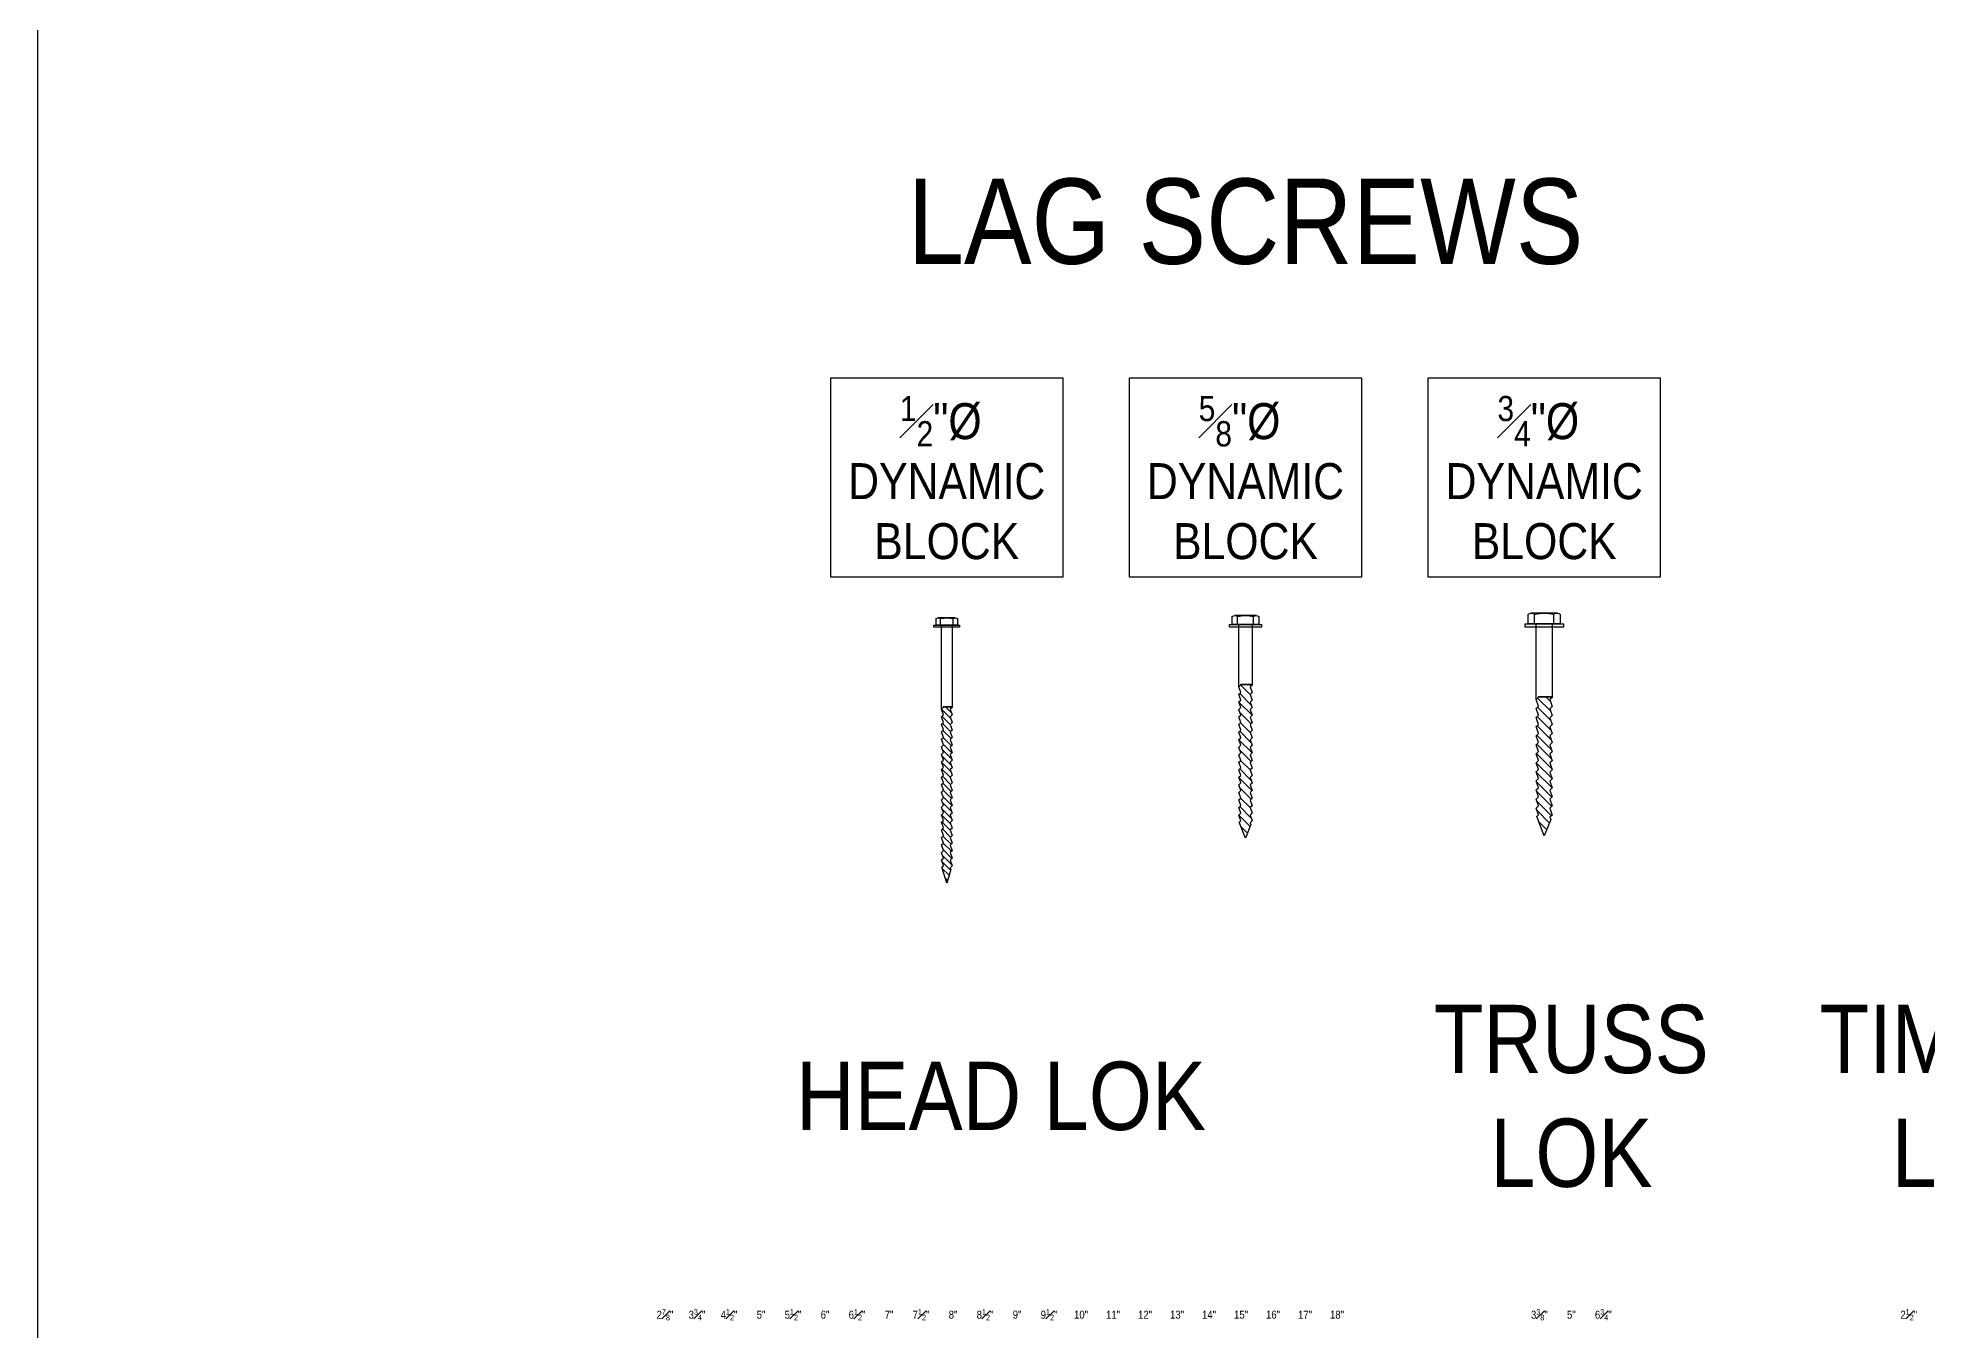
# Model space of a CAD drawing. Header units: inches. Extents: x -2661 to 42767, y -1222 to 9099.
# Drawn here: x 1230.6 to 1319.1, y 1313.2 to 1373.8 of the extents above; entities that cross this region are included whole.
import ezdxf

# ---------------------------------------------------------------- set-up
doc = ezdxf.new("R2010")
doc.units = ezdxf.units.IN
doc.header["$LTSCALE"] = 12
doc.header["$MEASUREMENT"] = 0
doc.layers.get('0').update_dxf_attribs({"linetype": 'CONTINUOUS'})
doc.layers.add('S-ANNO-NONPLOT', color=253, linetype='CONTINUOUS', plot=False, transparency=0.5)
doc.layers.add('S-ANNO-NOTE', color=4, linetype='CONTINUOUS')
doc.layers.add('S-SIMPSON', color=2, linetype='CONTINUOUS')
doc.layers.add('S-HATCH1', color=1, linetype='CONTINUOUS', transparency=0.5)
doc.styles.add('Arial', font='arial.ttf', dxfattribs={"width": 0.85})

# ---------------------------------------------------------------- blocks, each defined once
blk = doc.blocks.new('0.5x12 LAG')
at = {"layer": 'S-HATCH1'}
h = blk.add_hatch(dxfattribs=at)
h.set_pattern_fill('ANSI31', color=256, scale=1.75, angle=450, style=0)
h.set_pattern_definition([(135, (0.25161, -3.7363), (-0.1546796, -0.1546796), [])])
h.paths.add_polyline_path([(0.163, -4.205), (0.252, -4.47), (0.163, -4.559), (0.252, -4.824), (0.163, -4.912), (0.252, -5.177), (0.163, -5.266), (0.252, -5.531), (0.163, -5.619), (0.252, -5.884), (0.163, -5.973), (0.252, -6.238), (0.163, -6.326), (0.252, -6.592), (0.163, -6.68), (0.252, -6.945), (0.163, -7.034), (0.252, -7.299), (0.163, -7.387), (0.252, -7.652), (0.163, -7.741), (0.252, -8.006), (0.163, -8.094), (0.252, -8.359), (0.163, -8.448), (0.252, -8.713), (0.163, -8.801), (0.252, -9.066), (0.163, -9.155), (0.252, -9.42), (0.163, -9.508), (0.252, -9.774), (0.163, -9.862), (0.252, -10.127), (0.163, -10.216), (0.252, -10.481), (0.163, -10.569), (0.252, -10.834), (0.163, -10.923), (0.252, -11.188), (0.163, -11.276), (0.191, -11.36), (0.002, -12), (-0.23, -11.252), (-0.16, -11.182), (-0.248, -10.916), (-0.16, -10.828), (-0.248, -10.563), (-0.16, -10.474), (-0.248, -10.209), (-0.16, -10.121), (-0.248, -9.856), (-0.16, -9.767), (-0.248, -9.502), (-0.16, -9.414), (-0.248, -9.149), (-0.16, -9.06), (-0.248, -8.795), (-0.16, -8.707), (-0.248, -8.441), (-0.16, -8.353), (-0.248, -8.088), (-0.16, -8), (-0.248, -7.734), (-0.16, -7.646), (-0.248, -7.381), (-0.16, -7.292), (-0.248, -7.027), (-0.16, -6.939), (-0.248, -6.674), (-0.16, -6.585), (-0.248, -6.32), (-0.16, -6.232), (-0.248, -5.967), (-0.16, -5.878), (-0.248, -5.613), (-0.16, -5.525), (-0.248, -5.259), (-0.16, -5.171), (-0.248, -4.906), (-0.16, -4.818), (-0.248, -4.552), (-0.16, -4.464), (-0.248, -4.199), (-0.16, -4.11), (-0.248, -3.845), (-0.16, -3.757), (-0.167, -3.736), (0.225, -3.736), (0.252, -3.763), (0.163, -3.852), (0.252, -4.117)])
at = {"layer": 'S-SIMPSON'}
blk.add_line((0.402, 0.436), (-0.398, 0.436), dxfattribs=at)
for points in [[(-0.598, 0.1), (0.602, 0.1), (0.602, 0), (-0.598, 0)], [(0.252, -3.763), (0.225, -3.736), (-0.167, -3.736), (-0.16, -3.757), (-0.248, -3.845), (-0.248, -3.736), (-0.248, 0.1), (0.252, 0.1)], [(0.163, -4.205), (0.252, -4.47), (0.163, -4.559), (0.252, -4.824), (0.163, -4.912), (0.252, -5.177), (0.163, -5.266), (0.252, -5.531), (0.163, -5.619), (0.252, -5.884), (0.163, -5.973), (0.252, -6.238), (0.163, -6.326), (0.252, -6.592), (0.163, -6.68), (0.252, -6.945), (0.163, -7.034), (0.252, -7.299), (0.163, -7.387), (0.252, -7.652), (0.163, -7.741), (0.252, -8.006), (0.163, -8.094), (0.252, -8.359), (0.163, -8.448), (0.252, -8.713), (0.163, -8.801), (0.252, -9.066), (0.163, -9.155), (0.252, -9.42), (0.163, -9.508), (0.252, -9.774), (0.163, -9.862), (0.252, -10.127), (0.163, -10.216), (0.252, -10.481), (0.163, -10.569), (0.252, -10.834), (0.163, -10.923), (0.252, -11.188), (0.163, -11.276), (0.191, -11.36), (0.002, -12), (-0.23, -11.252), (-0.16, -11.182), (-0.248, -10.916), (-0.16, -10.828), (-0.248, -10.563), (-0.16, -10.474), (-0.248, -10.209), (-0.16, -10.121), (-0.248, -9.856), (-0.16, -9.767), (-0.248, -9.502), (-0.16, -9.414), (-0.248, -9.149), (-0.16, -9.06), (-0.248, -8.795), (-0.16, -8.707), (-0.248, -8.441), (-0.16, -8.353), (-0.248, -8.088), (-0.16, -8), (-0.248, -7.734), (-0.16, -7.646), (-0.248, -7.381), (-0.16, -7.292), (-0.248, -7.027), (-0.16, -6.939), (-0.248, -6.674), (-0.16, -6.585), (-0.248, -6.32), (-0.16, -6.232), (-0.248, -5.967), (-0.16, -5.878), (-0.248, -5.613), (-0.16, -5.525), (-0.248, -5.259), (-0.16, -5.171), (-0.248, -4.906), (-0.16, -4.818), (-0.248, -4.552), (-0.16, -4.464), (-0.248, -4.199), (-0.16, -4.11), (-0.248, -3.845), (-0.16, -3.757), (-0.167, -3.736), (0.225, -3.736), (0.252, -3.763), (0.163, -3.852), (0.252, -4.117)]]:
    blk.add_lwpolyline(points, close=True, dxfattribs=at)
blk.add_lwpolyline([(0.402, 0.436, -0.174459), (0.502, 0.4), (0.502, 0.1), (-0.498, 0.1), (-0.498, 0.4, -0.174459), (-0.398, 0.436, -0.174459), (-0.298, 0.4, -0.119957), (0.302, 0.4, -0.174459)], format="xyb", close=True, dxfattribs=at)
for points in [[(-0.298, 0.1), (-0.298, 0.4)], [(0.302, 0.1), (0.302, 0.4)]]:
    blk.add_lwpolyline(points, dxfattribs=at)
blk = doc.blocks.new('*U1044')
at = {"layer": 'S-SIMPSON'}
blk.add_blockref('0.5x12 LAG', (0, 0), dxfattribs=at)
blk = doc.blocks.new('0.625x10 LAG')
at = {"layer": 'S-HATCH1'}
h = blk.add_hatch(dxfattribs=at)
h.set_pattern_fill('ANSI31', color=256, scale=2.5, angle=90, style=0)
h.set_pattern_definition([(135, (-0.3125, -9.891), (-0.220971, -0.220971), [])])
edge = h.paths.add_edge_path()
edge.add_line((0.312, -2.715), (0.224, -2.803))
edge.add_line((0.224, -2.803), (0.312, -3.068))
edge.add_line((0.312, -3.068), (0.224, -3.157))
edge.add_line((0.224, -3.157), (0.312, -3.422))
edge.add_line((0.312, -3.422), (0.224, -3.51))
edge.add_line((0.224, -3.51), (0.312, -3.775))
edge.add_line((0.312, -3.775), (0.224, -3.864))
edge.add_line((0.224, -3.864), (0.312, -4.129))
edge.add_line((0.312, -4.129), (0.224, -4.217))
edge.add_line((0.224, -4.217), (0.312, -4.483))
edge.add_line((0.312, -4.483), (0.224, -4.571))
edge.add_line((0.224, -4.571), (0.312, -4.836))
edge.add_line((0.312, -4.836), (0.224, -4.925))
edge.add_line((0.224, -4.925), (0.312, -5.19))
edge.add_line((0.312, -5.19), (0.224, -5.278))
edge.add_line((0.224, -5.278), (0.312, -5.543))
edge.add_line((0.312, -5.543), (0.224, -5.632))
edge.add_line((0.224, -5.632), (0.312, -5.897))
edge.add_line((0.312, -5.897), (0.224, -5.985))
edge.add_line((0.224, -5.985), (0.312, -6.25))
edge.add_line((0.312, -6.25), (0.224, -6.339))
edge.add_line((0.224, -6.339), (0.312, -6.604))
edge.add_line((0.312, -6.604), (0.224, -6.692))
edge.add_line((0.224, -6.692), (0.312, -6.957))
edge.add_line((0.312, -6.957), (0.224, -7.046))
edge.add_line((0.224, -7.046), (0.312, -7.311))
edge.add_line((0.312, -7.311), (0.224, -7.399))
edge.add_line((0.224, -7.399), (0.312, -7.665))
edge.add_line((0.312, -7.665), (0.224, -7.753))
edge.add_line((0.224, -7.753), (0.312, -8.018))
edge.add_line((0.312, -8.018), (0.224, -8.107))
edge.add_line((0.224, -8.107), (0.312, -8.372))
edge.add_line((0.312, -8.372), (0.224, -8.46))
edge.add_line((0.224, -8.46), (0.312, -8.725))
edge.add_line((0.312, -8.725), (0.224, -8.814))
edge.add_line((0.224, -8.814), (0.312, -9.079))
edge.add_line((0.312, -9.079), (0.224, -9.167))
edge.add_line((0.224, -9.167), (0.252, -9.251))
edge.add_line((0.252, -9.251), (0, -9.891))
edge.add_line((0, -9.891), (-0.294, -9.143))
edge.add_line((-0.294, -9.143), (-0.224, -9.073))
edge.add_line((-0.224, -9.073), (-0.313, -8.807))
edge.add_line((-0.313, -8.807), (-0.224, -8.719))
edge.add_line((-0.224, -8.719), (-0.313, -8.454))
edge.add_line((-0.313, -8.454), (-0.224, -8.365))
edge.add_line((-0.224, -8.365), (-0.313, -8.1))
edge.add_line((-0.313, -8.1), (-0.224, -8.012))
edge.add_line((-0.224, -8.012), (-0.313, -7.747))
edge.add_line((-0.313, -7.747), (-0.224, -7.658))
edge.add_line((-0.224, -7.658), (-0.313, -7.393))
edge.add_line((-0.313, -7.393), (-0.224, -7.305))
edge.add_line((-0.224, -7.305), (-0.313, -7.04))
edge.add_line((-0.313, -7.04), (-0.224, -6.951))
edge.add_line((-0.224, -6.951), (-0.313, -6.686))
edge.add_line((-0.313, -6.686), (-0.224, -6.598))
edge.add_line((-0.224, -6.598), (-0.313, -6.332))
edge.add_line((-0.313, -6.332), (-0.224, -6.244))
edge.add_line((-0.224, -6.244), (-0.313, -5.979))
edge.add_line((-0.313, -5.979), (-0.224, -5.891))
edge.add_line((-0.224, -5.891), (-0.313, -5.625))
edge.add_line((-0.313, -5.625), (-0.224, -5.537))
edge.add_line((-0.224, -5.537), (-0.313, -5.272))
edge.add_line((-0.313, -5.272), (-0.224, -5.183))
edge.add_line((-0.224, -5.183), (-0.313, -4.918))
edge.add_line((-0.313, -4.918), (-0.224, -4.83))
edge.add_line((-0.224, -4.83), (-0.313, -4.565))
edge.add_line((-0.313, -4.565), (-0.224, -4.476))
edge.add_line((-0.224, -4.476), (-0.313, -4.211))
edge.add_line((-0.313, -4.211), (-0.224, -4.123))
edge.add_line((-0.224, -4.123), (-0.313, -3.858))
edge.add_line((-0.313, -3.858), (-0.224, -3.769))
edge.add_line((-0.224, -3.769), (-0.313, -3.504))
edge.add_line((-0.313, -3.504), (-0.224, -3.416))
edge.add_line((-0.224, -3.416), (-0.313, -3.15))
edge.add_line((-0.313, -3.15), (-0.224, -3.062))
edge.add_line((-0.224, -3.062), (-0.313, -2.797))
edge.add_line((-0.313, -2.797), (-0.224, -2.709))
edge.add_line((-0.224, -2.709), (-0.231, -2.688))
edge.add_line((-0.231, -2.688), (0.286, -2.688))
at = {"layer": 'S-SIMPSON'}
blk.add_line((0.5, 0.545), (-0.5, 0.545), dxfattribs=at)
for points in [[(-0.75, 0.125), (0.75, 0.125), (0.75, 0), (-0.75, 0)], [(0.312, -2.715), (0.286, -2.688), (-0.231, -2.688), (-0.224, -2.709), (-0.313, -2.797), (-0.313, -2.688), (-0.313, 0.125), (0.312, 0.125)]]:
    blk.add_lwpolyline(points, close=True, dxfattribs=at)
blk.add_lwpolyline([(0.5, 0.545, -0.174459), (0.625, 0.5), (0.625, 0.125), (-0.625, 0.125), (-0.625, 0.5, -0.174459), (-0.5, 0.545, -0.174459), (-0.375, 0.5, -0.119957), (0.375, 0.5, -0.174459)], format="xyb", close=True, dxfattribs=at)
for points in [[(-0.375, 0.125), (-0.375, 0.5)], [(0.375, 0.125), (0.375, 0.5)], [(0.312, -2.715), (0.224, -2.803), (0.312, -3.068), (0.224, -3.157), (0.312, -3.422), (0.224, -3.51), (0.312, -3.775), (0.224, -3.864), (0.312, -4.129), (0.224, -4.217), (0.312, -4.483), (0.224, -4.571), (0.312, -4.836), (0.224, -4.925), (0.312, -5.19), (0.224, -5.278), (0.312, -5.543), (0.224, -5.632), (0.312, -5.897), (0.224, -5.985), (0.312, -6.25), (0.224, -6.339), (0.312, -6.604), (0.224, -6.692), (0.312, -6.957), (0.224, -7.046), (0.312, -7.311), (0.224, -7.399), (0.312, -7.665), (0.224, -7.753), (0.312, -8.018), (0.224, -8.107), (0.312, -8.372), (0.224, -8.46), (0.312, -8.725), (0.224, -8.814), (0.312, -9.079), (0.224, -9.167), (0.252, -9.251), (0, -9.891), (-0.294, -9.143), (-0.224, -9.073), (-0.313, -8.807), (-0.224, -8.719), (-0.313, -8.454), (-0.224, -8.365), (-0.313, -8.1), (-0.224, -8.012), (-0.313, -7.747), (-0.224, -7.658), (-0.313, -7.393), (-0.224, -7.305), (-0.313, -7.04), (-0.224, -6.951), (-0.313, -6.686), (-0.224, -6.598), (-0.313, -6.332), (-0.224, -6.244), (-0.313, -5.979), (-0.224, -5.891), (-0.313, -5.625), (-0.224, -5.537), (-0.313, -5.272), (-0.224, -5.183), (-0.313, -4.918), (-0.224, -4.83), (-0.313, -4.565), (-0.224, -4.476), (-0.313, -4.211), (-0.224, -4.123), (-0.313, -3.858), (-0.224, -3.769), (-0.313, -3.504), (-0.224, -3.416), (-0.313, -3.15), (-0.224, -3.062), (-0.313, -2.797), (-0.224, -2.709), (-0.231, -2.688), (0.286, -2.688)]]:
    blk.add_lwpolyline(points, dxfattribs=at)
blk = doc.blocks.new('*U1045')
at = {"layer": 'S-SIMPSON'}
blk.add_blockref('0.625x10 LAG', (0, 0), dxfattribs=at)
blk = doc.blocks.new('0.75x10 LAG')
at = {"layer": 'S-HATCH1'}
h = blk.add_hatch(dxfattribs=at)
h.set_pattern_fill('ANSI31', color=256, scale=2.5, angle=90, style=0)
h.set_pattern_definition([(135, (-0.375, -9.782), (-0.220971, -0.220971), [])])
edge = h.paths.add_edge_path()
edge.add_line((0.375, -3.292), (0.269, -3.398))
edge.add_line((0.269, -3.398), (0.375, -3.716))
edge.add_line((0.375, -3.716), (0.269, -3.822))
edge.add_line((0.269, -3.822), (0.375, -4.14))
edge.add_line((0.375, -4.14), (0.269, -4.247))
edge.add_line((0.269, -4.247), (0.375, -4.565))
edge.add_line((0.375, -4.565), (0.269, -4.671))
edge.add_line((0.269, -4.671), (0.375, -4.989))
edge.add_line((0.375, -4.989), (0.269, -5.095))
edge.add_line((0.269, -5.095), (0.375, -5.413))
edge.add_line((0.375, -5.413), (0.269, -5.519))
edge.add_line((0.269, -5.519), (0.375, -5.838))
edge.add_line((0.375, -5.838), (0.269, -5.944))
edge.add_line((0.269, -5.944), (0.375, -6.262))
edge.add_line((0.375, -6.262), (0.269, -6.368))
edge.add_line((0.269, -6.368), (0.375, -6.686))
edge.add_line((0.375, -6.686), (0.269, -6.792))
edge.add_line((0.269, -6.792), (0.375, -7.11))
edge.add_line((0.375, -7.11), (0.269, -7.216))
edge.add_line((0.269, -7.216), (0.375, -7.535))
edge.add_line((0.375, -7.535), (0.269, -7.641))
edge.add_line((0.269, -7.641), (0.375, -7.959))
edge.add_line((0.375, -7.959), (0.269, -8.065))
edge.add_line((0.269, -8.065), (0.375, -8.383))
edge.add_line((0.375, -8.383), (0.269, -8.489))
edge.add_line((0.269, -8.489), (0.375, -8.807))
edge.add_line((0.375, -8.807), (0.269, -8.913))
edge.add_line((0.269, -8.913), (0.302, -9.014))
edge.add_line((0.302, -9.014), (0, -9.782))
edge.add_line((0, -9.782), (-0.353, -8.884))
edge.add_line((-0.353, -8.884), (-0.269, -8.8))
edge.add_line((-0.269, -8.8), (-0.375, -8.482))
edge.add_line((-0.375, -8.482), (-0.269, -8.376))
edge.add_line((-0.269, -8.376), (-0.375, -8.057))
edge.add_line((-0.375, -8.057), (-0.269, -7.951))
edge.add_line((-0.269, -7.951), (-0.375, -7.633))
edge.add_line((-0.375, -7.633), (-0.269, -7.527))
edge.add_line((-0.269, -7.527), (-0.375, -7.209))
edge.add_line((-0.375, -7.209), (-0.269, -7.103))
edge.add_line((-0.269, -7.103), (-0.375, -6.785))
edge.add_line((-0.375, -6.785), (-0.269, -6.679))
edge.add_line((-0.269, -6.679), (-0.375, -6.36))
edge.add_line((-0.375, -6.36), (-0.269, -6.254))
edge.add_line((-0.269, -6.254), (-0.375, -5.936))
edge.add_line((-0.375, -5.936), (-0.269, -5.83))
edge.add_line((-0.269, -5.83), (-0.375, -5.512))
edge.add_line((-0.375, -5.512), (-0.269, -5.406))
edge.add_line((-0.269, -5.406), (-0.375, -5.088))
edge.add_line((-0.375, -5.088), (-0.269, -4.981))
edge.add_line((-0.269, -4.981), (-0.375, -4.663))
edge.add_line((-0.375, -4.663), (-0.269, -4.557))
edge.add_line((-0.269, -4.557), (-0.375, -4.239))
edge.add_line((-0.375, -4.239), (-0.269, -4.133))
edge.add_line((-0.269, -4.133), (-0.375, -3.815))
edge.add_line((-0.375, -3.815), (-0.269, -3.709))
edge.add_line((-0.269, -3.709), (-0.375, -3.39))
edge.add_line((-0.375, -3.39), (-0.269, -3.284))
edge.add_line((-0.269, -3.284), (-0.277, -3.26))
edge.add_line((-0.277, -3.26), (0.343, -3.26))
at = {"layer": 'S-SIMPSON'}
blk.add_line((0.6, 0.654), (-0.6, 0.654), dxfattribs=at)
for points in [[(-0.9, 0.15), (0.9, 0.15), (0.9, 0), (-0.9, 0)], [(0.375, -3.292), (0.343, -3.26), (-0.277, -3.26), (-0.269, -3.284), (-0.375, -3.39), (-0.375, -3.26), (-0.375, 0.15), (0.375, 0.15)]]:
    blk.add_lwpolyline(points, close=True, dxfattribs=at)
blk.add_lwpolyline([(0.6, 0.654, -0.174459), (0.75, 0.6), (0.75, 0.15), (-0.75, 0.15), (-0.75, 0.6, -0.174459), (-0.6, 0.654, -0.174459), (-0.45, 0.6, -0.119957), (0.45, 0.6, -0.174459)], format="xyb", close=True, dxfattribs=at)
for points in [[(-0.45, 0.15), (-0.45, 0.6)], [(0.45, 0.15), (0.45, 0.6)], [(0.375, -3.292), (0.269, -3.398), (0.375, -3.716), (0.269, -3.822), (0.375, -4.14), (0.269, -4.247), (0.375, -4.565), (0.269, -4.671), (0.375, -4.989), (0.269, -5.095), (0.375, -5.413), (0.269, -5.519), (0.375, -5.838), (0.269, -5.944), (0.375, -6.262), (0.269, -6.368), (0.375, -6.686), (0.269, -6.792), (0.375, -7.11), (0.269, -7.216), (0.375, -7.535), (0.269, -7.641), (0.375, -7.959), (0.269, -8.065), (0.375, -8.383), (0.269, -8.489), (0.375, -8.807), (0.269, -8.913), (0.302, -9.014), (0, -9.782), (-0.353, -8.884), (-0.269, -8.8), (-0.375, -8.482), (-0.269, -8.376), (-0.375, -8.057), (-0.269, -7.951), (-0.375, -7.633), (-0.269, -7.527), (-0.375, -7.209), (-0.269, -7.103), (-0.375, -6.785), (-0.269, -6.679), (-0.375, -6.36), (-0.269, -6.254), (-0.375, -5.936), (-0.269, -5.83), (-0.375, -5.512), (-0.269, -5.406), (-0.375, -5.088), (-0.269, -4.981), (-0.375, -4.663), (-0.269, -4.557), (-0.375, -4.239), (-0.269, -4.133), (-0.375, -3.815), (-0.269, -3.709), (-0.375, -3.39), (-0.269, -3.284), (-0.277, -3.26), (0.343, -3.26)]]:
    blk.add_lwpolyline(points, dxfattribs=at)
blk = doc.blocks.new('*U1046')
at = {"layer": 'S-SIMPSON'}
blk.add_blockref('0.75x10 LAG', (0, 0), dxfattribs=at)

msp = doc.modelspace()

# ---------------------------------------------------------------- linework, layer by layer
at = {"layer": 'S-ANNO-NONPLOT'}
msp.add_lwpolyline([(1230.57281, 2012.36325), (1505.0403, 2012.36325), (1505.0403, 940.00328), (1230.57281, 940.00328)], close=True, dxfattribs=at)

# ---------------------------------------------------------------- block references
msp.add_blockref('*U1046', (1301.16989, 1346.16914))
at = {"layer": 'S-SIMPSON'}
for name, p in [('*U1044', (1273.16989, 1346.16914)), ('*U1045', (1287.16989, 1346.16914))]:
    msp.add_blockref(name, p, dxfattribs=at)

# ---------------------------------------------------------------- texts
at = {"layer": 'S-ANNO-NOTE', "color": 191, "attachment_point": 5, "style": 'Arial'}
for s, insert, char_height, width in [('\\A1;LAG SCREWS', (1287.16989, 1365.16914), 4, 54.6652033), ('\\A1;{\\H0.8x;TRUSS LOK}', (1302.43944, 1324.17406), 4, 18.7148376), ('\\A1;{\\H0.8x;TIMBER LOK}', (1321.25278, 1324.17406), 4, 17.105638), ('\\A1;{\\H0.8x;HEAD LOK}', (1275.71091, 1324.17406), 4, 33.1972931), ('\\A1;2{\\H0.7x;\\S7#8;\\H1.4286x;"}', (1259.96478, 1313.93746), 0.375, 1.5434442), ('\\A1;3{\\H0.7x;\\S3#4;}"', (1261.46478, 1313.93746), 0.375, 1.5434442), ('\\A1;4{\\H0.7x;\\S1#2;}"', (1262.96478, 1313.93746), 0.375, 1.5434442), ('\\A1;5"', (1264.46478, 1313.93746), 0.375, 1.5434442), ('\\A1;5{\\H0.7x;\\S1#2;}"', (1265.96478, 1313.93746), 0.375, 1.5434442), ('\\A1;6"', (1267.46478, 1313.93746), 0.375, 1.5434442), ('\\A1;6{\\H0.7x;\\S1#2;}"', (1268.96478, 1313.93746), 0.375, 1.5434442), ('\\A1;7"', (1270.46478, 1313.93746), 0.375, 1.5434442), ('\\A1;7{\\H0.7x;\\S1#2;}"', (1271.96478, 1313.93746), 0.375, 1.5434442), ('\\A1;8"', (1273.46478, 1313.93746), 0.375, 1.5434442), ('\\A1;8{\\H0.7x;\\S1#2;}"', (1274.96478, 1313.93746), 0.375, 1.5434442), ('\\A1;9"', (1276.46478, 1313.93746), 0.375, 1.5434442), ('\\A1;9{\\H0.7x;\\S1#2;}"', (1277.96478, 1313.93746), 0.375, 1.5434442), ('\\A1;10{\\H1x;"}', (1279.46418, 1313.93746), 0.375, 1.5434442), ('\\A1;11"', (1280.96358, 1313.93746), 0.375, 1.5434442), ('\\A1;12"', (1282.46299, 1313.93746), 0.375, 1.5434442), ('\\A1;13"', (1283.96239, 1313.93746), 0.375, 1.5434442), ('\\A1;14"', (1285.46179, 1313.93746), 0.375, 1.5434442), ('\\A1;15"', (1286.96119, 1313.93746), 0.375, 1.5434442), ('\\A1;16"', (1288.4606, 1313.93746), 0.375, 1.5434442), ('\\A1;17"', (1289.96, 1313.93746), 0.375, 1.5434442), ('\\A1;18"', (1291.4594, 1313.93746), 0.375, 1.5434442), ('\\A1;{\\H1x;3\\H0.7x;\\S3#8;\\H1.4286x;"}', (1300.94152, 1313.93746), 0.375, 1.5434442), ('\\A1;5{\\H1x;"}', (1302.43944, 1313.93746), 0.375, 1.5434442), ('\\A1;6{\\H0.7x;\\S3#4;\\H1.4286x;"}', (1303.93737, 1313.93746), 0.375, 1.5434442), ('\\A1;2{\\H0.7x;\\S1#2;\\H1.4286x;"}', (1318.25278, 1313.93746), 0.375, 1.5434442)]:
    msp.add_mtext(s, dxfattribs=dict(at, insert=insert, char_height=char_height, width=width))
at = {"layer": 'S-ANNO-NOTE', "color": 191, "char_height": 1.6875, "width": 9.1778843, "attachment_point": 5, "style": 'Arial', "bg_fill": 16, "box_fill_scale": 1.5, "bg_fill_color": 256, "bg_fill_transparency": 0}
for s, insert in [('\\A1;{\\H0.7x;\\S1#2;\\H1.42857x;"%%C  DYNAMIC BLOCK}', (1273.16989, 1353.16914)), ('\\A1;{\\H0.7x;\\S5#8;\\H1.42857x;"%%C  DYNAMIC BLOCK}', (1287.16989, 1353.16914)), ('\\A1;{\\H0.7x;\\S3#4;\\H1.42857x;"%%C  DYNAMIC BLOCK}', (1301.16989, 1353.16914))]:
    msp.add_mtext(s, dxfattribs=dict(at, insert=insert))

doc.saveas('drawing.dxf')
